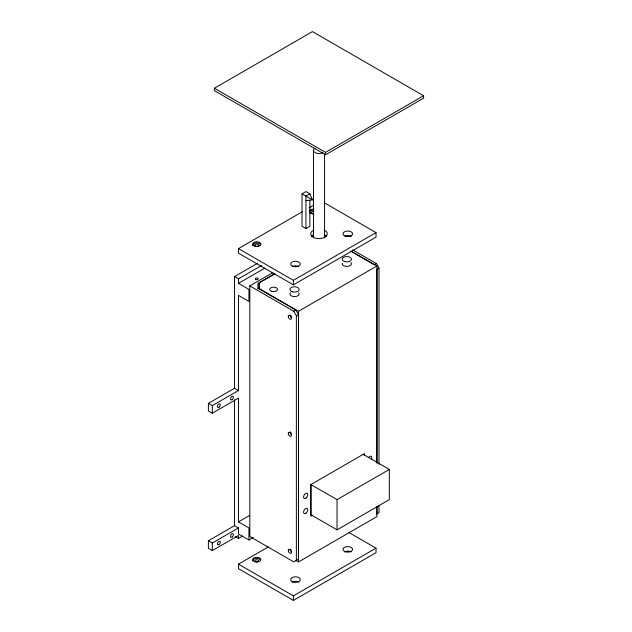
<?xml version="1.0" encoding="UTF-8"?>
<svg xmlns="http://www.w3.org/2000/svg" width="632" height="632" viewBox="0 0 632 632"><rect width="100%" height="100%" fill="white"/><g stroke="black" fill="none" stroke-linecap="round" stroke-linejoin="round"><path stroke-width="0.95" d="M376.917 463.351L376.917 266.009L298.462 311.3L259.238 288.658L259.238 282.615L274.533 273.782M376.917 506.769L376.917 516.636L298.462 561.927L298.462 311.3M214.398 88.219L312.461 31.6L423.598 95.764L423.598 98.181L325.535 154.8L214.398 90.629L214.398 88.219L325.535 152.383L423.598 95.764M309.862 200.273L309.862 226.28L305.943 228.539L302.017 226.28L302.017 193.819L305.943 191.551L309.862 193.819L312.492 199.862L305.943 200.613M309.862 193.819L305.943 196.078L305.943 228.539M324.485 202.864L376.024 232.615L376.024 237.15L293.39 284.858L238.477 253.148L238.477 248.621L302.365 211.736M309.182 207.802L313.44 205.337M253.195 537.548L248.937 540.012L248.937 527.933L238.477 521.89L238.477 398.089L212.32 413.186L208.402 410.918L208.402 403.35L234.551 388.245L234.551 276.555L257.556 263.275M234.551 276.555L238.477 278.815L261.474 265.535M311.734 236.518L313.44 235.531M238.477 278.815L238.477 283.349L264.879 268.102M257.927 288.168L295.847 310.059L298.462 314.586L298.462 559.178L293.754 561.895L249.822 536.529L249.822 285.901L272.827 272.621M274.944 273.814L257.927 283.642L257.927 288.816M238.477 248.621L293.39 280.324L376.024 232.615M249.822 285.901L293.754 311.268L295.847 310.059M379.002 464.346L379.002 268.087L376.388 263.56L374.294 264.769L350.705 251.149M296.368 560.379L296.368 315.795L298.462 314.586M379.002 268.087L376.917 269.295L376.917 462.6M208.402 403.35L212.32 405.61L238.477 390.513L238.477 295.421L248.937 301.464L248.937 289.385L238.477 283.349M238.477 521.89L249.545 515.499M235.333 536.687L238.477 538.496L238.477 535.478L212.32 550.575L208.402 548.315L208.402 540.763L234.551 525.666L238.477 527.933L238.477 533.969L248.937 540.012M208.402 540.763L212.32 543.03L238.477 527.933M238.477 538.496L242.735 536.039M312.587 515.27L310.881 516.257L310.881 484.547L337.038 499.643L389.336 469.45L389.336 499.643L337.038 529.845L310.881 514.748L310.881 484.547L364.49 453.602L364.49 455.522M348.99 532.555L376.024 548.165L376.024 552.692L293.39 600.4L238.477 568.697L238.477 564.163L268.292 546.949M376.388 514.179L379.002 512.671L379.002 505.774M238.477 564.163L293.39 595.873L376.024 548.165M302.017 193.819L312.492 199.862M352.735 249.901L376.388 263.56M351.329 251.236L376.917 266.009M363.187 454.353L389.336 469.45M234.551 388.245L238.477 390.513M295.902 560.45L298.462 561.927M293.754 311.268L296.368 315.795M376.917 506.975L376.917 513.879M337.038 499.643L337.038 529.845M325.535 152.383L325.535 154.8M324.556 154.097L324.556 237.98M313.48 150.487L313.48 237.324M293.39 280.324L293.39 284.858M293.39 595.873L293.39 600.4M259.238 282.615L259.238 288.658M234.551 399.756L234.551 525.666M212.32 405.61L212.32 413.186M212.32 543.03L212.32 550.575M344.954 236.107A4.811 2.773 0 0 1 351.179 236.392M292.656 266.301A4.811 2.773 0 0 1 298.304 266.301M311.189 236.724A8.319 4.803 0 0 1 313.512 234.748M324.903 234.954A8.319 4.803 0 0 1 326.649 236.447M309.396 212.21A4.069 2.346 0 0 0 313.899 213.798A2.03 1.177 0 0 1 311.228 212.7A2.03 1.177 0 0 1 313.867 211.57M309.396 210.756A4.069 2.346 0 0 1 313.899 209.16M324.903 230.427A8.319 4.803 0 0 1 324.777 237.292A8.319 4.803 0 0 1 312.887 237.079A8.319 4.803 0 0 1 313.512 230.222M252.761 245.666A4.069 2.346 0 0 1 256.142 242.98A4.069 2.346 0 0 1 260.795 244.932M309.396 211.965A4.069 2.346 0 0 1 313.899 210.369M292.079 582.135A4.811 2.773 0 0 1 298.881 582.135M252.713 560.845A4.069 2.346 0 0 1 256.142 558.522A4.069 2.346 0 0 1 260.645 560.118M344.385 551.933A4.811 2.773 0 0 1 351.179 551.933M322.936 152.581A5.546 3.2 0 0 1 315.092 152.581A5.546 3.2 0 0 1 315.092 148.054M298.66 292.727A4.622 2.67 0 0 1 294.544 296.606A4.622 2.67 0 0 1 290.42 292.727M350.958 262.533A4.622 2.67 0 0 1 347.56 266.38A4.622 2.67 0 0 1 342.275 263.323M368.495 457.639A2.955 1.706 -60 0 1 371.276 456.367A2.955 1.706 -60 0 1 371.276 459.598M291.02 432.92A1.477 0.853 60 0 1 290.918 432.565M291.02 549.927A1.477 0.853 60 0 1 290.918 549.579M291.652 316.837A1.477 0.853 60 0 1 291.186 316.261M291.02 315.913A1.477 0.853 60 0 1 290.918 315.558M291.771 551.831A2.22 1.28 60 0 1 290.365 549.042M291.518 434.626A2.22 1.28 60 0 1 290.412 431.767M291.834 317.857A2.22 1.28 60 0 1 290.357 315.084M292.458 266.175A4.811 2.773 0 0 0 300.232 264.452A4.811 2.773 0 0 0 293.762 261.427A4.811 2.773 0 0 0 292.458 266.175M345.38 236.226A4.811 2.773 0 0 0 352.585 233.824A4.811 2.773 0 0 0 345.38 231.423A4.811 2.773 0 0 0 345.38 236.226M254.743 246.125A4.069 2.346 0 0 0 260.85 244.094A4.069 2.346 0 0 0 254.743 242.056A4.069 2.346 0 0 0 254.743 246.125M255.502 246.211A2.03 1.177 0 0 0 258.788 245.485A2.03 1.177 0 0 0 256.047 244.205A2.03 1.177 0 0 0 255.502 246.211M293.074 581.969A4.811 2.773 0 0 0 300.287 579.568A4.811 2.773 0 0 0 293.074 577.158A4.811 2.773 0 0 0 293.074 581.969M254.743 561.674A4.069 2.346 0 0 0 260.85 559.636A4.069 2.346 0 0 0 254.743 557.606A4.069 2.346 0 0 0 254.743 561.674M255.612 561.674A1.849 1.067 0 0 0 258.607 561.011A1.849 1.067 0 0 0 256.118 559.849A1.849 1.067 0 0 0 255.612 561.674M345.38 551.776A4.811 2.773 0 0 0 352.585 549.366A4.811 2.773 0 0 0 345.38 546.964A4.811 2.773 0 0 0 345.38 551.776M232.307 399.448A2.03 1.177 -60 0 0 232.955 396.303A2.03 1.177 -60 0 0 230.546 398.437A2.03 1.177 -60 0 0 232.307 399.448M219.233 407A2.03 1.177 -60 0 0 219.881 403.848A2.03 1.177 -60 0 0 217.471 405.981A2.03 1.177 -60 0 0 219.233 407M219.233 544.421A2.03 1.177 -60 0 0 219.881 541.269A2.03 1.177 -60 0 0 217.471 543.402A2.03 1.177 -60 0 0 219.233 544.421M232.307 536.868A2.03 1.177 -60 0 0 232.955 533.716A2.03 1.177 -60 0 0 230.546 535.849A2.03 1.177 -60 0 0 232.307 536.868M255.731 279.423A1.477 0.853 0 0 0 258.204 279.036A1.477 0.853 0 0 0 256.394 277.993A1.477 0.853 0 0 0 255.731 279.423M271.681 291.352A3.887 2.244 0 0 0 277.503 289.409A3.887 2.244 0 0 0 271.681 287.465A3.887 2.244 0 0 0 271.681 291.352M306.086 513.081A2.955 1.706 -60 0 0 307.207 508.46A2.955 1.706 -60 0 0 303.668 511.375A2.955 1.706 -60 0 0 306.086 513.081M306.086 497.984A2.955 1.706 -60 0 0 307.207 493.355A2.955 1.706 -60 0 0 303.668 496.278A2.955 1.706 -60 0 0 306.086 497.984M292.229 291.723A4.622 2.67 0 0 0 299.165 289.409A4.622 2.67 0 0 0 292.229 287.102A4.622 2.67 0 0 0 292.229 291.723M344.527 261.53A4.622 2.67 0 0 0 351.463 259.215A4.622 2.67 0 0 0 344.527 256.9A4.622 2.67 0 0 0 344.527 261.53M288.295 316.782A2.22 1.28 60 0 0 290.878 319.263A2.22 1.28 60 0 0 290.325 315.874A2.22 1.28 60 0 0 288.295 316.782M288.263 433.41A2.22 1.28 60 0 0 290.617 436.341A2.22 1.28 60 0 0 290.617 433.197A2.22 1.28 60 0 0 288.263 433.41M288.287 550.725A2.22 1.28 60 0 0 290.831 553.3A2.22 1.28 60 0 0 290.38 549.943A2.22 1.28 60 0 0 288.287 550.725"/></g></svg>
